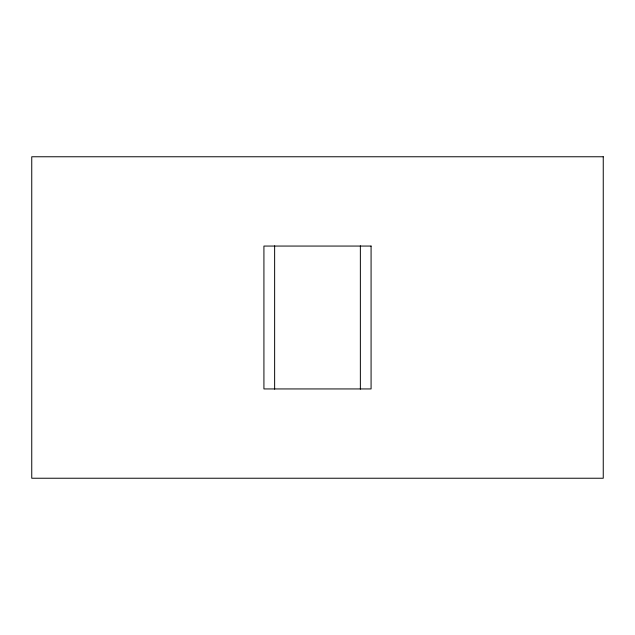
<?xml version="1.0" encoding="UTF-8"?>
<svg xmlns="http://www.w3.org/2000/svg" width="635" height="635" viewBox="0 0 635 635"><rect width="100%" height="100%" fill="white"/><g stroke="black" fill="none" stroke-linecap="round" stroke-linejoin="round"><path stroke-width="0.95" d="M360.362 245.84L360.362 389.16M274.637 245.84L274.637 389.16M603.25 156.766L31.75 156.766L31.75 478.234L603.25 478.234L603.25 156.766M371.078 246.062L263.922 246.062L263.922 388.938L371.078 388.938L371.078 246.062"/></g></svg>
